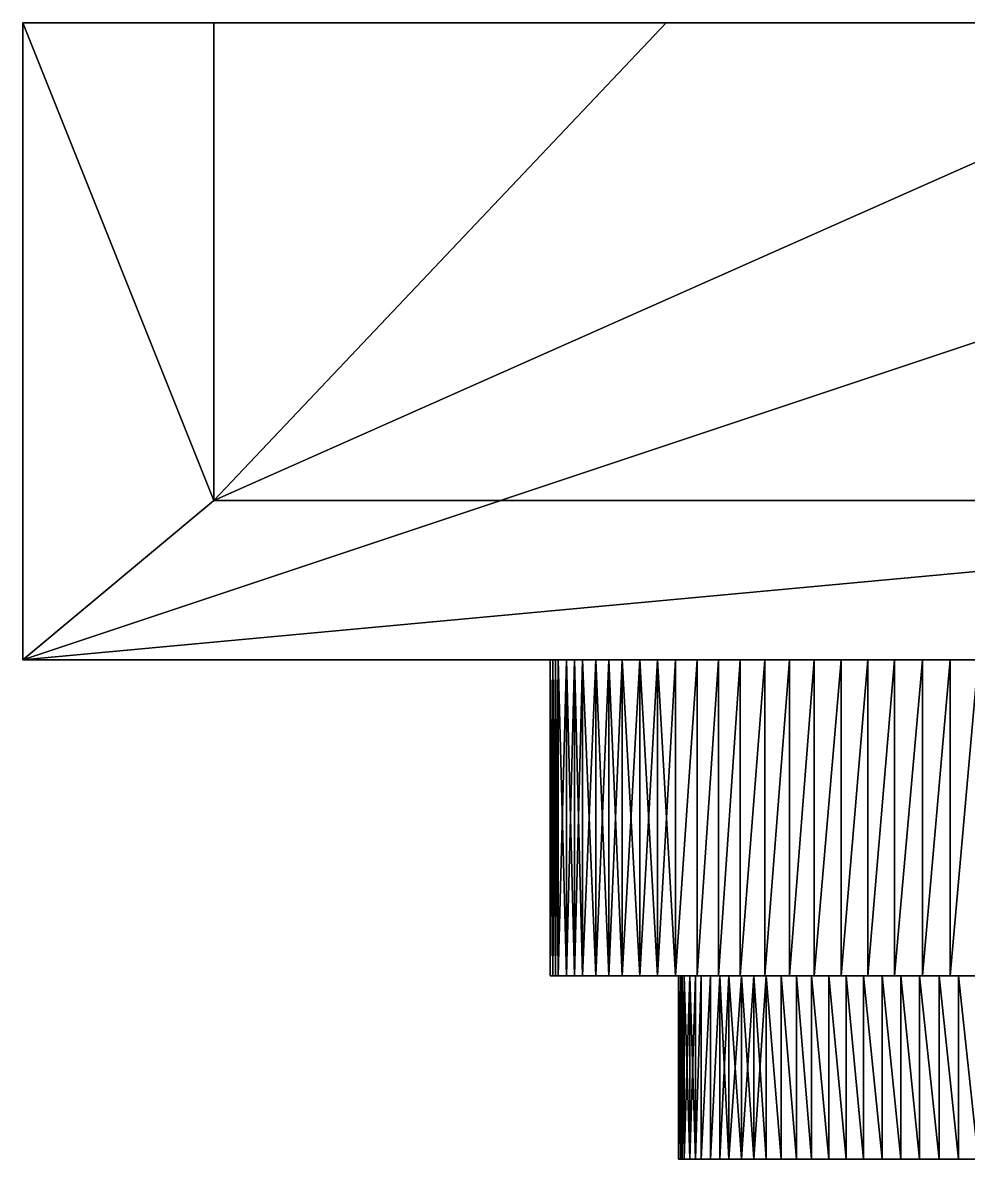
# Model space of a CAD drawing. Header units: metres. Extents: x -9.1 to -7.6, y 2.92 to 3.81.
# Drawn here: x -9.103 to -8.361, y 2.92 to 3.812 of the extents above; entities that cross this region are included whole.
import ezdxf

# ---------------------------------------------------------------- set-up
doc = ezdxf.new("R2010")
doc.units = ezdxf.units.M

msp = doc.modelspace()

# ---------------------------------------------------------------- linework, layer by layer
for points in [[(-9.103333, 3.812435, -0.024101), (-8.953334, 3.812435, -0.024101), (-8.953334, 3.437435, -0.024101)], [(-8.953334, 3.437435, -0.024101), (-9.103333, 3.312435, -0.024101), (-9.103333, 3.812435, -0.024101)], [(-9.103333, 3.312435, -1.224101), (-7.603333, 3.312435, -1.224101), (-7.603333, 3.812435, -1.224101)], [(-7.603333, 3.812435, -1.224101), (-9.103333, 3.812435, -1.224101), (-9.103333, 3.312435, -1.224101)], [(-9.103333, 3.312435, -0.024101), (-9.103333, 3.312435, -1.224101), (-9.103333, 3.812435, -1.224101)], [(-9.103333, 3.812435, -1.224101), (-9.103333, 3.812435, -0.024101), (-9.103333, 3.312435, -0.024101)], [(-8.59807, 3.812435, -1.074101), (-8.953334, 3.812435, -1.074101), (-9.103333, 3.812435, -1.224101)], [(-9.103333, 3.812435, -1.224101), (-7.603333, 3.812435, -1.224101), (-8.59807, 3.812435, -1.074101)], [(-8.953334, 3.812435, -0.543332), (-9.103333, 3.812435, -0.024101), (-9.103333, 3.812435, -1.224101)], [(-9.103333, 3.812435, -1.224101), (-8.953334, 3.812435, -1.074101), (-8.953334, 3.812435, -0.543332)], [(-8.953334, 3.812435, -0.024101), (-9.103333, 3.812435, -0.024101), (-8.953334, 3.812435, -0.543332)], [(-8.108597, 3.812435, -1.074101), (-7.753334, 3.437435, -1.074101), (-8.953334, 3.437435, -1.074101)], [(-8.953334, 3.437435, -1.074101), (-8.59807, 3.812435, -1.074101), (-8.108597, 3.812435, -1.074101)], [(-8.953334, 3.812435, -1.074101), (-8.59807, 3.812435, -1.074101), (-8.953334, 3.437435, -1.074101)], [(-8.953334, 3.812435, -0.543332), (-8.953334, 3.812435, -1.074101), (-8.953334, 3.437435, -1.074101)], [(-8.953334, 3.437435, -0.024101), (-8.953334, 3.812435, -0.024101), (-8.953334, 3.812435, -0.543332)], [(-8.953334, 3.812435, -0.543332), (-8.953334, 3.437435, -1.074101), (-8.953334, 3.437435, -0.024101)], [(-7.603333, 3.812435, -1.224101), (-8.108597, 3.812435, -1.074101), (-8.59807, 3.812435, -1.074101)], [(-7.753334, 3.437435, -0.024101), (-7.603333, 3.312435, -0.024101), (-9.103333, 3.312435, -0.024101)], [(-9.103333, 3.312435, -0.024101), (-8.953334, 3.437435, -0.024101), (-7.753334, 3.437435, -0.024101)], [(-7.753334, 3.437435, -0.024101), (-8.953334, 3.437435, -0.024101), (-8.953334, 3.437435, -1.074101)], [(-8.953334, 3.437435, -1.074101), (-7.753334, 3.437435, -1.074101), (-7.753334, 3.437435, -0.024101)], [(-7.603333, 3.312435, -1.224101), (-9.103333, 3.312435, -1.224101), (-8.481915, 3.312435, -0.784525)], [(-9.103333, 3.312435, -1.224101), (-8.540005, 3.312435, -0.753475), (-8.520641, 3.312435, -0.763825)], [(-9.103333, 3.312435, -1.224101), (-8.556977, 3.312435, -0.739546), (-8.540005, 3.312435, -0.753475)], [(-8.556977, 3.312435, -0.739546), (-9.103333, 3.312435, -1.224101), (-8.590921, 3.312435, -0.711689)], [(-9.103333, 3.312435, -1.224101), (-8.643057, 3.312435, -0.64141), (-8.632708, 3.312435, -0.660773)], [(-8.643057, 3.312435, -0.64141), (-9.103333, 3.312435, -1.224101), (-8.663757, 3.312435, -0.602683)], [(-8.670131, 3.312435, -0.581672), (-9.103333, 3.312435, -1.224101), (-8.682878, 3.312435, -0.539652)], [(-8.689333, 3.312435, -0.474101), (-9.103333, 3.312435, -1.224101), (-8.682878, 3.312435, -0.408551)], [(-9.103333, 3.312435, -1.224101), (-9.103333, 3.312435, -0.024101), (-8.663757, 3.312435, -0.34552)], [(-8.663757, 3.312435, -0.34552), (-8.682878, 3.312435, -0.408551), (-9.103333, 3.312435, -1.224101)], [(-8.653407, 3.312435, -0.326156), (-9.103333, 3.312435, -0.024101), (-8.632708, 3.312435, -0.28743)], [(-8.618778, 3.312435, -0.270457), (-9.103333, 3.312435, -0.024101), (-8.590921, 3.312435, -0.236513)], [(-9.103333, 3.312435, -0.024101), (-8.520641, 3.312435, -0.184377), (-8.540005, 3.312435, -0.194727)], [(-8.520641, 3.312435, -0.184377), (-9.103333, 3.312435, -0.024101), (-8.481915, 3.312435, -0.163678)], [(-8.481915, 3.312435, -0.163678), (-9.103333, 3.312435, -0.024101), (-8.418883, 3.312435, -0.144557)], [(-8.590921, 3.312435, -0.236513), (-9.103333, 3.312435, -0.024101), (-8.540005, 3.312435, -0.194727)], [(-8.590921, 3.312435, -0.711689), (-9.103333, 3.312435, -1.224101), (-8.632708, 3.312435, -0.660773)], [(-8.682878, 3.312435, -0.539652), (-9.103333, 3.312435, -1.224101), (-8.689333, 3.312435, -0.474101)], [(-9.103333, 3.312435, -0.024101), (-8.618778, 3.312435, -0.270457), (-8.632708, 3.312435, -0.28743)], [(-8.481915, 3.312435, -0.784525), (-9.103333, 3.312435, -1.224101), (-8.520641, 3.312435, -0.763825)], [(-9.103333, 3.312435, -0.024101), (-8.653407, 3.312435, -0.326156), (-8.663757, 3.312435, -0.34552)], [(-9.103333, 3.312435, -1.224101), (-8.670131, 3.312435, -0.581672), (-8.663757, 3.312435, -0.602683)], [(-9.103333, 3.312435, -0.024101), (-8.375183, 3.312435, -0.140253), (-8.397034, 3.312435, -0.142405)], [(-8.397034, 3.312435, -0.142405), (-8.418883, 3.312435, -0.144557), (-9.103333, 3.312435, -0.024101)], [(-9.103333, 3.312435, -0.024101), (-7.603333, 3.312435, -0.024101), (-8.353333, 3.312435, -0.138101)], [(-8.353333, 3.312435, -0.138101), (-8.375183, 3.312435, -0.140253), (-9.103333, 3.312435, -0.024101)], [(-8.682878, 3.312435, -0.408551), (-8.687181, 3.312435, -0.452251), (-8.689333, 3.312435, -0.474101)], [(-8.689333, 3.312435, -0.474101), (-8.685029, 3.312435, -0.517801), (-8.682878, 3.312435, -0.539652)], [(-8.689333, 3.312435, -0.474101), (-8.687181, 3.312435, -0.495951), (-8.685029, 3.312435, -0.517801)], [(-8.689333, 3.064435, -0.474101), (-8.687181, 3.064435, -0.495951), (-8.687181, 3.312435, -0.495951)], [(-8.687181, 3.312435, -0.495951), (-8.689333, 3.312435, -0.474101), (-8.689333, 3.064435, -0.474101)], [(-8.687181, 3.064435, -0.452251), (-8.689333, 3.064435, -0.474101), (-8.689333, 3.312435, -0.474101)], [(-8.689333, 3.312435, -0.474101), (-8.687181, 3.312435, -0.452251), (-8.687181, 3.064435, -0.452251)], [(-8.682878, 3.312435, -0.408551), (-8.685029, 3.312435, -0.430401), (-8.687181, 3.312435, -0.452251)], [(-8.687181, 3.064435, -0.495951), (-8.685029, 3.064435, -0.517801), (-8.685029, 3.312435, -0.517801)], [(-8.685029, 3.312435, -0.517801), (-8.687181, 3.312435, -0.495951), (-8.687181, 3.064435, -0.495951)], [(-8.685029, 3.064435, -0.430401), (-8.687181, 3.064435, -0.452251), (-8.687181, 3.312435, -0.452251)], [(-8.687181, 3.312435, -0.452251), (-8.685029, 3.312435, -0.430401), (-8.685029, 3.064435, -0.430401)], [(-8.682878, 3.064435, -0.408551), (-8.685029, 3.064435, -0.430401), (-8.685029, 3.312435, -0.430401)], [(-8.685029, 3.312435, -0.430401), (-8.682878, 3.312435, -0.408551), (-8.682878, 3.064435, -0.408551)], [(-8.685029, 3.064435, -0.517801), (-8.682878, 3.064435, -0.539652), (-8.682878, 3.312435, -0.539652)], [(-8.682878, 3.312435, -0.539652), (-8.685029, 3.312435, -0.517801), (-8.685029, 3.064435, -0.517801)], [(-8.682878, 3.312435, -0.539652), (-8.676504, 3.312435, -0.560662), (-8.670131, 3.312435, -0.581672)], [(-8.670131, 3.312435, -0.36653), (-8.676504, 3.312435, -0.38754), (-8.682878, 3.312435, -0.408551)], [(-8.682878, 3.312435, -0.408551), (-8.663757, 3.312435, -0.34552), (-8.670131, 3.312435, -0.36653)], [(-8.682878, 3.064435, -0.539652), (-8.676504, 3.064435, -0.560662), (-8.676504, 3.312435, -0.560662)], [(-8.676504, 3.312435, -0.560662), (-8.682878, 3.312435, -0.539652), (-8.682878, 3.064435, -0.539652)], [(-8.676504, 3.064435, -0.38754), (-8.682878, 3.064435, -0.408551), (-8.682878, 3.312435, -0.408551)], [(-8.682878, 3.312435, -0.408551), (-8.676504, 3.312435, -0.38754), (-8.676504, 3.064435, -0.38754)], [(-8.676504, 3.064435, -0.560662), (-8.670131, 3.064435, -0.581672), (-8.670131, 3.312435, -0.581672)], [(-8.670131, 3.312435, -0.581672), (-8.676504, 3.312435, -0.560662), (-8.676504, 3.064435, -0.560662)], [(-8.670131, 3.064435, -0.36653), (-8.676504, 3.064435, -0.38754), (-8.676504, 3.312435, -0.38754)], [(-8.676504, 3.312435, -0.38754), (-8.670131, 3.312435, -0.36653), (-8.670131, 3.064435, -0.36653)], [(-8.663757, 3.064435, -0.34552), (-8.670131, 3.064435, -0.36653), (-8.670131, 3.312435, -0.36653)], [(-8.670131, 3.312435, -0.36653), (-8.663757, 3.312435, -0.34552), (-8.663757, 3.064435, -0.34552)], [(-8.670131, 3.064435, -0.581672), (-8.663757, 3.064435, -0.602683), (-8.663757, 3.312435, -0.602683)], [(-8.663757, 3.312435, -0.602683), (-8.670131, 3.312435, -0.581672), (-8.670131, 3.064435, -0.581672)], [(-8.663757, 3.312435, -0.602683), (-8.653407, 3.312435, -0.622046), (-8.643057, 3.312435, -0.64141)], [(-8.663757, 3.064435, -0.602683), (-8.653407, 3.064435, -0.622046), (-8.653407, 3.312435, -0.622046)], [(-8.653407, 3.312435, -0.622046), (-8.663757, 3.312435, -0.602683), (-8.663757, 3.064435, -0.602683)], [(-8.653407, 3.064435, -0.326156), (-8.663757, 3.064435, -0.34552), (-8.663757, 3.312435, -0.34552)], [(-8.663757, 3.312435, -0.34552), (-8.653407, 3.312435, -0.326156), (-8.653407, 3.064435, -0.326156)], [(-8.632708, 3.312435, -0.28743), (-8.643057, 3.312435, -0.306793), (-8.653407, 3.312435, -0.326156)], [(-8.653407, 3.064435, -0.622046), (-8.643057, 3.064435, -0.64141), (-8.643057, 3.312435, -0.64141)], [(-8.643057, 3.312435, -0.64141), (-8.653407, 3.312435, -0.622046), (-8.653407, 3.064435, -0.622046)], [(-8.643057, 3.064435, -0.306793), (-8.653407, 3.064435, -0.326156), (-8.653407, 3.312435, -0.326156)], [(-8.653407, 3.312435, -0.326156), (-8.643057, 3.312435, -0.306793), (-8.643057, 3.064435, -0.306793)], [(-8.632707, 3.064435, -0.28743), (-8.643057, 3.064435, -0.306793), (-8.643057, 3.312435, -0.306793)], [(-8.643057, 3.312435, -0.306793), (-8.632708, 3.312435, -0.28743), (-8.632707, 3.064435, -0.28743)], [(-8.643057, 3.064435, -0.64141), (-8.632708, 3.064435, -0.660773), (-8.632708, 3.312435, -0.660773)], [(-8.632708, 3.312435, -0.660773), (-8.643057, 3.312435, -0.64141), (-8.643057, 3.064435, -0.64141)], [(-8.632708, 3.312435, -0.660773), (-8.60485, 3.312435, -0.694717), (-8.590921, 3.312435, -0.711689)], [(-8.632708, 3.312435, -0.660773), (-8.618778, 3.312435, -0.677745), (-8.60485, 3.312435, -0.694717)], [(-8.632708, 3.064435, -0.660773), (-8.618778, 3.064435, -0.677745), (-8.618778, 3.312435, -0.677745)], [(-8.618778, 3.312435, -0.677745), (-8.632708, 3.312435, -0.660773), (-8.632708, 3.064435, -0.660773)], [(-8.618778, 3.064435, -0.270457), (-8.632707, 3.064435, -0.28743), (-8.632708, 3.312435, -0.28743)], [(-8.632708, 3.312435, -0.28743), (-8.618778, 3.312435, -0.270457), (-8.618778, 3.064435, -0.270457)], [(-8.590921, 3.312435, -0.236513), (-8.60485, 3.312435, -0.253485), (-8.618778, 3.312435, -0.270457)], [(-8.618778, 3.064435, -0.677745), (-8.60485, 3.064435, -0.694717), (-8.60485, 3.312435, -0.694717)], [(-8.60485, 3.312435, -0.694717), (-8.618778, 3.312435, -0.677745), (-8.618778, 3.064435, -0.677745)], [(-8.60485, 3.064435, -0.253485), (-8.618778, 3.064435, -0.270457), (-8.618778, 3.312435, -0.270457)], [(-8.618778, 3.312435, -0.270457), (-8.60485, 3.312435, -0.253485), (-8.60485, 3.064435, -0.253485)], [(-8.590921, 3.064435, -0.236513), (-8.60485, 3.064435, -0.253485), (-8.60485, 3.312435, -0.253485)], [(-8.60485, 3.312435, -0.253485), (-8.590921, 3.312435, -0.236513), (-8.590921, 3.064435, -0.236513)], [(-8.60485, 3.064435, -0.694717), (-8.590921, 3.064435, -0.711689), (-8.590921, 3.312435, -0.711689)], [(-8.590921, 3.312435, -0.711689), (-8.60485, 3.312435, -0.694717), (-8.60485, 3.064435, -0.694717)], [(-8.590921, 3.312435, -0.711689), (-8.573949, 3.312435, -0.725618), (-8.556977, 3.312435, -0.739546)], [(-8.540005, 3.312435, -0.194727), (-8.573949, 3.312435, -0.222585), (-8.590921, 3.312435, -0.236513)], [(-8.590921, 3.064435, -0.711689), (-8.573949, 3.064435, -0.725618), (-8.573949, 3.312435, -0.725618)], [(-8.573949, 3.312435, -0.725618), (-8.590921, 3.312435, -0.711689), (-8.590921, 3.064435, -0.711689)], [(-8.573949, 3.312435, -0.222585), (-8.573949, 3.064435, -0.222585), (-8.590921, 3.064435, -0.236513)], [(-8.590921, 3.064435, -0.236513), (-8.590921, 3.312435, -0.236513), (-8.573949, 3.312435, -0.222585)], [(-8.540005, 3.312435, -0.194727), (-8.556977, 3.312435, -0.208656), (-8.573949, 3.312435, -0.222585)], [(-8.573949, 3.064435, -0.725618), (-8.556977, 3.064435, -0.739546), (-8.556977, 3.312435, -0.739546)], [(-8.556977, 3.312435, -0.739546), (-8.573949, 3.312435, -0.725618), (-8.573949, 3.064435, -0.725618)], [(-8.556977, 3.312435, -0.208656), (-8.556977, 3.064435, -0.208656), (-8.573949, 3.064435, -0.222585)], [(-8.573949, 3.064435, -0.222585), (-8.573949, 3.312435, -0.222585), (-8.556977, 3.312435, -0.208656)], [(-8.540005, 3.312435, -0.194727), (-8.540005, 3.064435, -0.194727), (-8.556977, 3.064435, -0.208656)], [(-8.556977, 3.064435, -0.208656), (-8.556977, 3.312435, -0.208656), (-8.540005, 3.312435, -0.194727)], [(-8.556977, 3.064435, -0.739546), (-8.540005, 3.064435, -0.753475), (-8.540005, 3.312435, -0.753475)], [(-8.540005, 3.312435, -0.753475), (-8.556977, 3.312435, -0.739546), (-8.556977, 3.064435, -0.739546)], [(-8.540005, 3.064435, -0.753475), (-8.520641, 3.064435, -0.763825), (-8.520641, 3.312435, -0.763825)], [(-8.520641, 3.312435, -0.763825), (-8.540005, 3.312435, -0.753475), (-8.540005, 3.064435, -0.753475)], [(-8.520641, 3.312435, -0.184377), (-8.520641, 3.064435, -0.184377), (-8.540005, 3.064435, -0.194727)], [(-8.540005, 3.064435, -0.194727), (-8.540005, 3.312435, -0.194727), (-8.520641, 3.312435, -0.184377)], [(-8.481915, 3.312435, -0.163678), (-8.501278, 3.312435, -0.174028), (-8.520641, 3.312435, -0.184377)], [(-8.520641, 3.312435, -0.763825), (-8.501278, 3.312435, -0.774175), (-8.481915, 3.312435, -0.784525)], [(-8.520641, 3.064435, -0.763825), (-8.501278, 3.064435, -0.774175), (-8.501278, 3.312435, -0.774175)], [(-8.501278, 3.312435, -0.774175), (-8.520641, 3.312435, -0.763825), (-8.520641, 3.064435, -0.763825)], [(-8.501278, 3.312435, -0.174028), (-8.501278, 3.064435, -0.174028), (-8.520641, 3.064435, -0.184377)], [(-8.520641, 3.064435, -0.184377), (-8.520641, 3.312435, -0.184377), (-8.501278, 3.312435, -0.174028)], [(-8.481915, 3.312435, -0.163678), (-8.481915, 3.064435, -0.163678), (-8.501278, 3.064435, -0.174028)], [(-8.501278, 3.064435, -0.174028), (-8.501278, 3.312435, -0.174028), (-8.481915, 3.312435, -0.163678)], [(-8.501278, 3.064435, -0.774175), (-8.481915, 3.064435, -0.784525), (-8.481915, 3.312435, -0.784525)], [(-8.481915, 3.312435, -0.784525), (-8.501278, 3.312435, -0.774175), (-8.501278, 3.064435, -0.774175)], [(-8.481915, 3.312435, -0.784525), (-8.418883, 3.312435, -0.803645), (-7.603333, 3.312435, -1.224101)], [(-8.418883, 3.312435, -0.144557), (-8.460904, 3.312435, -0.157304), (-8.481915, 3.312435, -0.163678)], [(-8.481915, 3.312435, -0.784525), (-8.460904, 3.312435, -0.790898), (-8.418883, 3.312435, -0.803645)], [(-8.481915, 3.064435, -0.784525), (-8.460904, 3.064435, -0.790898), (-8.460904, 3.312435, -0.790898)], [(-8.460904, 3.312435, -0.790898), (-8.481915, 3.312435, -0.784525), (-8.481915, 3.064435, -0.784525)], [(-8.460904, 3.312435, -0.157304), (-8.460904, 3.064435, -0.157304), (-8.481915, 3.064435, -0.163678)], [(-8.481915, 3.064435, -0.163678), (-8.481915, 3.312435, -0.163678), (-8.460904, 3.312435, -0.157304)], [(-8.418883, 3.312435, -0.144557), (-8.439894, 3.312435, -0.150931), (-8.460904, 3.312435, -0.157304)], [(-8.460904, 3.312435, -0.790898), (-8.439894, 3.312435, -0.797272), (-8.418883, 3.312435, -0.803645)], [(-8.460904, 3.064435, -0.790898), (-8.439894, 3.064435, -0.797272), (-8.439894, 3.312435, -0.797272)], [(-8.439894, 3.312435, -0.797272), (-8.460904, 3.312435, -0.790898), (-8.460904, 3.064435, -0.790898)], [(-8.439894, 3.312435, -0.150931), (-8.439894, 3.064435, -0.150931), (-8.460904, 3.064435, -0.157304)], [(-8.460904, 3.064435, -0.157304), (-8.460904, 3.312435, -0.157304), (-8.439894, 3.312435, -0.150931)], [(-8.418883, 3.312435, -0.144557), (-8.418883, 3.064435, -0.144557), (-8.439894, 3.064435, -0.150931)], [(-8.439894, 3.064435, -0.150931), (-8.439894, 3.312435, -0.150931), (-8.418883, 3.312435, -0.144557)], [(-8.439894, 3.064435, -0.797272), (-8.418883, 3.064435, -0.803645), (-8.418883, 3.312435, -0.803645)], [(-8.418883, 3.312435, -0.803645), (-8.439894, 3.312435, -0.797272), (-8.439894, 3.064435, -0.797272)], [(-8.418883, 3.312435, -0.803645), (-8.397034, 3.312435, -0.805797), (-8.375183, 3.312435, -0.807949)], [(-8.375183, 3.312435, -0.807949), (-7.603333, 3.312435, -1.224101), (-8.418883, 3.312435, -0.803645)], [(-8.418883, 3.064435, -0.803645), (-8.397034, 3.064435, -0.805797), (-8.397034, 3.312435, -0.805797)], [(-8.397034, 3.312435, -0.805797), (-8.418883, 3.312435, -0.803645), (-8.418883, 3.064435, -0.803645)], [(-8.397034, 3.312435, -0.142405), (-8.397034, 3.064435, -0.142405), (-8.418883, 3.064435, -0.144557)], [(-8.418883, 3.064435, -0.144557), (-8.418883, 3.312435, -0.144557), (-8.397034, 3.312435, -0.142405)], [(-8.397034, 3.064435, -0.805797), (-8.375183, 3.064435, -0.807949), (-8.375183, 3.312435, -0.807949)], [(-8.375183, 3.312435, -0.807949), (-8.397034, 3.312435, -0.805797), (-8.397034, 3.064435, -0.805797)], [(-8.375183, 3.312435, -0.140253), (-8.375183, 3.064435, -0.140253), (-8.397034, 3.064435, -0.142405)], [(-8.397034, 3.064435, -0.142405), (-8.397034, 3.312435, -0.142405), (-8.375183, 3.312435, -0.140253)], [(-7.603333, 3.312435, -1.224101), (-8.375183, 3.312435, -0.807949), (-8.353333, 3.312435, -0.810101)], [(-8.353333, 3.312435, -0.138101), (-8.353333, 3.064435, -0.138101), (-8.375183, 3.064435, -0.140253)], [(-8.375183, 3.064435, -0.140253), (-8.375183, 3.312435, -0.140253), (-8.353333, 3.312435, -0.138101)], [(-8.375183, 3.064435, -0.807949), (-8.353333, 3.064435, -0.810101), (-8.353333, 3.312435, -0.810101)], [(-8.353333, 3.312435, -0.810101), (-8.375183, 3.312435, -0.807949), (-8.375183, 3.064435, -0.807949)], [(-8.687181, 3.064435, -0.495951), (-8.689333, 3.064435, -0.474101), (-8.588533, 3.064435, -0.474101)], [(-8.588533, 3.064435, -0.474101), (-8.689333, 3.064435, -0.474101), (-8.687181, 3.064435, -0.452251)], [(-8.588533, 3.064435, -0.474101), (-8.587027, 3.064435, -0.489396), (-8.687181, 3.064435, -0.495951)], [(-8.685029, 3.064435, -0.517801), (-8.687181, 3.064435, -0.495951), (-8.587027, 3.064435, -0.489396)], [(-8.687181, 3.064435, -0.452251), (-8.587027, 3.064435, -0.458806), (-8.588533, 3.064435, -0.474101)], [(-8.687181, 3.064435, -0.452251), (-8.685029, 3.064435, -0.430401), (-8.585521, 3.064435, -0.443511)], [(-8.585521, 3.064435, -0.443511), (-8.587027, 3.064435, -0.458806), (-8.687181, 3.064435, -0.452251)], [(-8.584014, 3.064435, -0.519987), (-8.682878, 3.064435, -0.539652), (-8.685029, 3.064435, -0.517801)], [(-8.685029, 3.064435, -0.517801), (-8.585521, 3.064435, -0.504691), (-8.584014, 3.064435, -0.519987)], [(-8.587027, 3.064435, -0.489396), (-8.585521, 3.064435, -0.504691), (-8.685029, 3.064435, -0.517801)], [(-8.685029, 3.064435, -0.430401), (-8.682878, 3.064435, -0.408551), (-8.584014, 3.064435, -0.428216)], [(-8.584014, 3.064435, -0.428216), (-8.585521, 3.064435, -0.443511), (-8.685029, 3.064435, -0.430401)], [(-8.676504, 3.064435, -0.560662), (-8.682878, 3.064435, -0.539652), (-8.584014, 3.064435, -0.519987)], [(-8.584014, 3.064435, -0.428216), (-8.682878, 3.064435, -0.408551), (-8.676504, 3.064435, -0.38754)], [(-8.584014, 3.064435, -0.519987), (-8.579553, 3.064435, -0.534694), (-8.676504, 3.064435, -0.560662)], [(-8.575091, 3.064435, -0.549401), (-8.670131, 3.064435, -0.581672), (-8.676504, 3.064435, -0.560662)], [(-8.676504, 3.064435, -0.560662), (-8.579553, 3.064435, -0.534694), (-8.575091, 3.064435, -0.549401)], [(-8.676504, 3.064435, -0.38754), (-8.579553, 3.064435, -0.413509), (-8.584014, 3.064435, -0.428216)], [(-8.676504, 3.064435, -0.38754), (-8.670131, 3.064435, -0.36653), (-8.575091, 3.064435, -0.398801)], [(-8.575091, 3.064435, -0.398801), (-8.579553, 3.064435, -0.413509), (-8.676504, 3.064435, -0.38754)], [(-8.57063, 3.064435, -0.564108), (-8.663757, 3.064435, -0.602683), (-8.670131, 3.064435, -0.581672)], [(-8.670131, 3.064435, -0.581672), (-8.575091, 3.064435, -0.549401), (-8.57063, 3.064435, -0.564108)], [(-8.670131, 3.064435, -0.36653), (-8.663757, 3.064435, -0.34552), (-8.57063, 3.064435, -0.384094)], [(-8.57063, 3.064435, -0.384094), (-8.575091, 3.064435, -0.398801), (-8.670131, 3.064435, -0.36653)], [(-8.653407, 3.064435, -0.622046), (-8.663757, 3.064435, -0.602683), (-8.57063, 3.064435, -0.564108)], [(-8.57063, 3.064435, -0.384094), (-8.663757, 3.064435, -0.34552), (-8.653407, 3.064435, -0.326156)], [(-8.57063, 3.064435, -0.564108), (-8.563385, 3.064435, -0.577663), (-8.653407, 3.064435, -0.622046)], [(-8.55614, 3.064435, -0.591217), (-8.643057, 3.064435, -0.64141), (-8.653407, 3.064435, -0.622046)], [(-8.653407, 3.064435, -0.622046), (-8.563385, 3.064435, -0.577663), (-8.55614, 3.064435, -0.591217)], [(-8.653407, 3.064435, -0.326156), (-8.563385, 3.064435, -0.37054), (-8.57063, 3.064435, -0.384094)], [(-8.563385, 3.064435, -0.37054), (-8.653407, 3.064435, -0.326156), (-8.643057, 3.064435, -0.306793)], [(-8.548895, 3.064435, -0.604771), (-8.632708, 3.064435, -0.660773), (-8.643057, 3.064435, -0.64141)], [(-8.643057, 3.064435, -0.64141), (-8.55614, 3.064435, -0.591217), (-8.548895, 3.064435, -0.604771)], [(-8.643057, 3.064435, -0.306793), (-8.632707, 3.064435, -0.28743), (-8.548895, 3.064435, -0.343431)], [(-8.548895, 3.064435, -0.343431), (-8.55614, 3.064435, -0.356985), (-8.643057, 3.064435, -0.306793)], [(-8.643057, 3.064435, -0.306793), (-8.55614, 3.064435, -0.356985), (-8.563385, 3.064435, -0.37054)], [(-8.618778, 3.064435, -0.677745), (-8.632708, 3.064435, -0.660773), (-8.548895, 3.064435, -0.604771)], [(-8.548895, 3.064435, -0.343431), (-8.632707, 3.064435, -0.28743), (-8.618778, 3.064435, -0.270457)], [(-8.548895, 3.064435, -0.604771), (-8.539145, 3.064435, -0.616652), (-8.618778, 3.064435, -0.677745)], [(-8.529395, 3.064435, -0.628532), (-8.60485, 3.064435, -0.694717), (-8.618778, 3.064435, -0.677745)], [(-8.618778, 3.064435, -0.677745), (-8.539145, 3.064435, -0.616652), (-8.529395, 3.064435, -0.628532)], [(-8.618778, 3.064435, -0.270457), (-8.539145, 3.064435, -0.331551), (-8.548895, 3.064435, -0.343431)], [(-8.618778, 3.064435, -0.270457), (-8.60485, 3.064435, -0.253485), (-8.529395, 3.064435, -0.31967)], [(-8.529395, 3.064435, -0.31967), (-8.539145, 3.064435, -0.331551), (-8.618778, 3.064435, -0.270457)], [(-8.519645, 3.064435, -0.640413), (-8.590921, 3.064435, -0.711689), (-8.60485, 3.064435, -0.694717)], [(-8.60485, 3.064435, -0.694717), (-8.529395, 3.064435, -0.628532), (-8.519645, 3.064435, -0.640413)], [(-8.60485, 3.064435, -0.253485), (-8.590921, 3.064435, -0.236513), (-8.519645, 3.064435, -0.30779)], [(-8.519645, 3.064435, -0.30779), (-8.529395, 3.064435, -0.31967), (-8.60485, 3.064435, -0.253485)], [(-8.573949, 3.064435, -0.725618), (-8.590921, 3.064435, -0.711689), (-8.519645, 3.064435, -0.640413)], [(-8.519645, 3.064435, -0.30779), (-8.590921, 3.064435, -0.236513), (-8.573949, 3.064435, -0.222585)], [(-8.587027, 3.064435, -0.489396), (-8.588533, 3.064435, -0.474101), (-8.588533, 2.920435, -0.474101)], [(-8.588533, 2.920435, -0.474101), (-8.587027, 2.920435, -0.489396), (-8.587027, 3.064435, -0.489396)], [(-8.588533, 3.064435, -0.474101), (-8.587027, 3.064435, -0.458806), (-8.587027, 2.920435, -0.458806)], [(-8.587027, 2.920435, -0.458806), (-8.588533, 2.920435, -0.474101), (-8.588533, 3.064435, -0.474101)], [(-8.585521, 3.064435, -0.504691), (-8.587027, 3.064435, -0.489396), (-8.587027, 2.920435, -0.489396)], [(-8.587027, 2.920435, -0.489396), (-8.585521, 2.920435, -0.504691), (-8.585521, 3.064435, -0.504691)], [(-8.587027, 3.064435, -0.458806), (-8.585521, 3.064435, -0.443511), (-8.585521, 2.920435, -0.443511)], [(-8.585521, 2.920435, -0.443511), (-8.587027, 2.920435, -0.458806), (-8.587027, 3.064435, -0.458806)], [(-8.584014, 3.064435, -0.519987), (-8.585521, 3.064435, -0.504691), (-8.585521, 2.920435, -0.504691)], [(-8.585521, 2.920435, -0.504691), (-8.584014, 2.920435, -0.519987), (-8.584014, 3.064435, -0.519987)], [(-8.585521, 3.064435, -0.443511), (-8.584014, 3.064435, -0.428216), (-8.584014, 2.920435, -0.428216)], [(-8.584014, 2.920435, -0.428216), (-8.585521, 2.920435, -0.443511), (-8.585521, 3.064435, -0.443511)], [(-8.579553, 3.064435, -0.534694), (-8.584014, 3.064435, -0.519987), (-8.584014, 2.920435, -0.519987)], [(-8.584014, 2.920435, -0.519987), (-8.579553, 2.920435, -0.534694), (-8.579553, 3.064435, -0.534694)], [(-8.584014, 3.064435, -0.428216), (-8.579553, 3.064435, -0.413509), (-8.579553, 2.920435, -0.413509)], [(-8.579553, 2.920435, -0.413509), (-8.584014, 2.920435, -0.428216), (-8.584014, 3.064435, -0.428216)], [(-8.575091, 3.064435, -0.549401), (-8.579553, 3.064435, -0.534694), (-8.579553, 2.920435, -0.534694)], [(-8.579553, 2.920435, -0.534694), (-8.575091, 2.920435, -0.549401), (-8.575091, 3.064435, -0.549401)], [(-8.579553, 3.064435, -0.413509), (-8.575091, 3.064435, -0.398801), (-8.575091, 2.920435, -0.398801)], [(-8.575091, 2.920435, -0.398801), (-8.579553, 2.920435, -0.413509), (-8.579553, 3.064435, -0.413509)], [(-8.57063, 3.064435, -0.564108), (-8.575091, 3.064435, -0.549401), (-8.575091, 2.920435, -0.549401)], [(-8.575091, 2.920435, -0.549401), (-8.57063, 2.920435, -0.564108), (-8.57063, 3.064435, -0.564108)], [(-8.575091, 2.920435, -0.398801), (-8.575091, 3.064435, -0.398801), (-8.57063, 3.064435, -0.384094)], [(-8.57063, 3.064435, -0.384094), (-8.57063, 2.920435, -0.384094), (-8.575091, 2.920435, -0.398801)], [(-8.519645, 3.064435, -0.640413), (-8.507765, 3.064435, -0.650163), (-8.573949, 3.064435, -0.725618)], [(-8.556977, 3.064435, -0.739546), (-8.573949, 3.064435, -0.725618), (-8.507765, 3.064435, -0.650163)], [(-8.573949, 3.064435, -0.222585), (-8.507764, 3.064435, -0.29804), (-8.519645, 3.064435, -0.30779)], [(-8.507764, 3.064435, -0.29804), (-8.573949, 3.064435, -0.222585), (-8.556977, 3.064435, -0.208656)], [(-8.563385, 3.064435, -0.577663), (-8.57063, 3.064435, -0.564108), (-8.57063, 2.920435, -0.564108)], [(-8.57063, 2.920435, -0.564108), (-8.563385, 2.920435, -0.577663), (-8.563385, 3.064435, -0.577663)], [(-8.57063, 2.920435, -0.384094), (-8.57063, 3.064435, -0.384094), (-8.563385, 3.064435, -0.37054)], [(-8.563385, 3.064435, -0.37054), (-8.563385, 2.920435, -0.37054), (-8.57063, 2.920435, -0.384094)], [(-8.55614, 3.064435, -0.591217), (-8.563385, 3.064435, -0.577663), (-8.563385, 2.920435, -0.577663)], [(-8.563385, 2.920435, -0.577663), (-8.55614, 2.920435, -0.591217), (-8.55614, 3.064435, -0.591217)], [(-8.563385, 2.920435, -0.37054), (-8.563385, 3.064435, -0.37054), (-8.55614, 3.064435, -0.356985)], [(-8.55614, 3.064435, -0.356985), (-8.55614, 2.920435, -0.356985), (-8.563385, 2.920435, -0.37054)], [(-8.484003, 3.064435, -0.669663), (-8.540005, 3.064435, -0.753475), (-8.556977, 3.064435, -0.739546)], [(-8.556977, 3.064435, -0.739546), (-8.495884, 3.064435, -0.659913), (-8.484003, 3.064435, -0.669663)], [(-8.507765, 3.064435, -0.650163), (-8.495884, 3.064435, -0.659913), (-8.556977, 3.064435, -0.739546)], [(-8.556977, 3.064435, -0.208656), (-8.540005, 3.064435, -0.194727), (-8.484003, 3.064435, -0.27854)], [(-8.484003, 3.064435, -0.27854), (-8.495884, 3.064435, -0.28829), (-8.556977, 3.064435, -0.208656)], [(-8.556977, 3.064435, -0.208656), (-8.495884, 3.064435, -0.28829), (-8.507764, 3.064435, -0.29804)], [(-8.548895, 3.064435, -0.604771), (-8.55614, 3.064435, -0.591217), (-8.55614, 2.920435, -0.591217)], [(-8.55614, 2.920435, -0.591217), (-8.548895, 2.920435, -0.604771), (-8.548895, 3.064435, -0.604771)], [(-8.55614, 3.064435, -0.356985), (-8.548895, 3.064435, -0.343431), (-8.548895, 2.920435, -0.343431)], [(-8.548895, 2.920435, -0.343431), (-8.55614, 2.920435, -0.356985), (-8.55614, 3.064435, -0.356985)], [(-8.539145, 3.064435, -0.616652), (-8.548895, 3.064435, -0.604771), (-8.548895, 2.920435, -0.604771)], [(-8.548895, 2.920435, -0.604771), (-8.539145, 2.920435, -0.616652), (-8.539145, 3.064435, -0.616652)], [(-8.548895, 3.064435, -0.343431), (-8.539145, 3.064435, -0.331551), (-8.539145, 2.920435, -0.331551)], [(-8.539145, 2.920435, -0.331551), (-8.548895, 2.920435, -0.343431), (-8.548895, 3.064435, -0.343431)], [(-8.520641, 3.064435, -0.763825), (-8.540005, 3.064435, -0.753475), (-8.484003, 3.064435, -0.669663)], [(-8.484003, 3.064435, -0.27854), (-8.540005, 3.064435, -0.194727), (-8.520641, 3.064435, -0.184377)], [(-8.529395, 3.064435, -0.628532), (-8.539145, 3.064435, -0.616652), (-8.539145, 2.920435, -0.616652)], [(-8.539145, 2.920435, -0.616652), (-8.529395, 2.920435, -0.628532), (-8.529395, 3.064435, -0.628532)], [(-8.539145, 3.064435, -0.331551), (-8.529395, 3.064435, -0.31967), (-8.529395, 2.920435, -0.31967)], [(-8.529395, 2.920435, -0.31967), (-8.539145, 2.920435, -0.331551), (-8.539145, 3.064435, -0.331551)], [(-8.519645, 3.064435, -0.640413), (-8.529395, 3.064435, -0.628532), (-8.529395, 2.920435, -0.628532)], [(-8.529395, 2.920435, -0.628532), (-8.519645, 2.920435, -0.640413), (-8.519645, 3.064435, -0.640413)], [(-8.529395, 3.064435, -0.31967), (-8.519645, 3.064435, -0.30779), (-8.519645, 2.920435, -0.30779)], [(-8.519645, 2.920435, -0.30779), (-8.529395, 2.920435, -0.31967), (-8.529395, 3.064435, -0.31967)], [(-8.484003, 3.064435, -0.669663), (-8.470449, 3.064435, -0.676908), (-8.520641, 3.064435, -0.763825)], [(-8.501278, 3.064435, -0.774175), (-8.520641, 3.064435, -0.763825), (-8.470449, 3.064435, -0.676908)], [(-8.520641, 3.064435, -0.184377), (-8.470449, 3.064435, -0.271295), (-8.484003, 3.064435, -0.27854)], [(-8.470449, 3.064435, -0.271295), (-8.520641, 3.064435, -0.184377), (-8.501278, 3.064435, -0.174028)], [(-8.507765, 2.920435, -0.650163), (-8.507765, 3.064435, -0.650163), (-8.519645, 3.064435, -0.640413)], [(-8.519645, 3.064435, -0.640413), (-8.519645, 2.920435, -0.640413), (-8.507765, 2.920435, -0.650163)], [(-8.519645, 3.064435, -0.30779), (-8.507764, 3.064435, -0.29804), (-8.507764, 2.920435, -0.29804)], [(-8.507764, 2.920435, -0.29804), (-8.519645, 2.920435, -0.30779), (-8.519645, 3.064435, -0.30779)], [(-8.495884, 2.920435, -0.659913), (-8.495884, 3.064435, -0.659913), (-8.507765, 3.064435, -0.650163)], [(-8.507765, 3.064435, -0.650163), (-8.507765, 2.920435, -0.650163), (-8.495884, 2.920435, -0.659913)], [(-8.507764, 3.064435, -0.29804), (-8.495884, 3.064435, -0.28829), (-8.495884, 2.920435, -0.28829)], [(-8.495884, 2.920435, -0.28829), (-8.507764, 2.920435, -0.29804), (-8.507764, 3.064435, -0.29804)], [(-8.44334, 3.064435, -0.691398), (-8.481915, 3.064435, -0.784525), (-8.501278, 3.064435, -0.774175)], [(-8.501278, 3.064435, -0.774175), (-8.456895, 3.064435, -0.684153), (-8.44334, 3.064435, -0.691398)], [(-8.470449, 3.064435, -0.676908), (-8.456895, 3.064435, -0.684153), (-8.501278, 3.064435, -0.774175)], [(-8.501278, 3.064435, -0.174028), (-8.481915, 3.064435, -0.163678), (-8.44334, 3.064435, -0.256805)], [(-8.44334, 3.064435, -0.256805), (-8.456895, 3.064435, -0.26405), (-8.501278, 3.064435, -0.174028)], [(-8.501278, 3.064435, -0.174028), (-8.456895, 3.064435, -0.26405), (-8.470449, 3.064435, -0.271295)], [(-8.484003, 2.920435, -0.669663), (-8.484003, 3.064435, -0.669663), (-8.495884, 3.064435, -0.659913)], [(-8.495884, 3.064435, -0.659913), (-8.495884, 2.920435, -0.659913), (-8.484003, 2.920435, -0.669663)], [(-8.495884, 3.064435, -0.28829), (-8.484003, 3.064435, -0.27854), (-8.484003, 2.920435, -0.27854)], [(-8.484003, 2.920435, -0.27854), (-8.495884, 2.920435, -0.28829), (-8.495884, 3.064435, -0.28829)], [(-8.470449, 2.920435, -0.676908), (-8.470449, 3.064435, -0.676908), (-8.484003, 3.064435, -0.669663)], [(-8.484003, 3.064435, -0.669663), (-8.484003, 2.920435, -0.669663), (-8.470449, 2.920435, -0.676908)], [(-8.484003, 3.064435, -0.27854), (-8.470449, 3.064435, -0.271295), (-8.470449, 2.920435, -0.271295)], [(-8.470449, 2.920435, -0.271295), (-8.484003, 2.920435, -0.27854), (-8.484003, 3.064435, -0.27854)], [(-8.460904, 3.064435, -0.790898), (-8.481915, 3.064435, -0.784525), (-8.44334, 3.064435, -0.691398)], [(-8.44334, 3.064435, -0.256805), (-8.481915, 3.064435, -0.163678), (-8.460904, 3.064435, -0.157304)], [(-8.456895, 2.920435, -0.684153), (-8.456895, 3.064435, -0.684153), (-8.470449, 3.064435, -0.676908)], [(-8.470449, 3.064435, -0.676908), (-8.470449, 2.920435, -0.676908), (-8.456895, 2.920435, -0.684153)], [(-8.470449, 3.064435, -0.271295), (-8.456895, 3.064435, -0.26405), (-8.456895, 2.920435, -0.26405)], [(-8.456895, 2.920435, -0.26405), (-8.470449, 2.920435, -0.271295), (-8.470449, 3.064435, -0.271295)], [(-8.44334, 3.064435, -0.691398), (-8.428633, 3.064435, -0.695859), (-8.460904, 3.064435, -0.790898)], [(-8.439894, 3.064435, -0.797272), (-8.460904, 3.064435, -0.790898), (-8.428633, 3.064435, -0.695859)], [(-8.460904, 3.064435, -0.157304), (-8.428633, 3.064435, -0.252343), (-8.44334, 3.064435, -0.256805)], [(-8.428633, 3.064435, -0.252343), (-8.460904, 3.064435, -0.157304), (-8.439894, 3.064435, -0.150931)], [(-8.44334, 2.920435, -0.691398), (-8.44334, 3.064435, -0.691398), (-8.456895, 3.064435, -0.684153)], [(-8.456895, 3.064435, -0.684153), (-8.456895, 2.920435, -0.684153), (-8.44334, 2.920435, -0.691398)], [(-8.456895, 3.064435, -0.26405), (-8.44334, 3.064435, -0.256805), (-8.44334, 2.920435, -0.256805)], [(-8.44334, 2.920435, -0.256805), (-8.456895, 2.920435, -0.26405), (-8.456895, 3.064435, -0.26405)], [(-8.428633, 2.920435, -0.695859), (-8.428633, 3.064435, -0.695859), (-8.44334, 3.064435, -0.691398)], [(-8.44334, 3.064435, -0.691398), (-8.44334, 2.920435, -0.691398), (-8.428633, 2.920435, -0.695859)], [(-8.44334, 3.064435, -0.256805), (-8.428633, 3.064435, -0.252343), (-8.428633, 2.920435, -0.252343)], [(-8.428633, 2.920435, -0.252343), (-8.44334, 2.920435, -0.256805), (-8.44334, 3.064435, -0.256805)], [(-8.399219, 3.064435, -0.704782), (-8.418883, 3.064435, -0.803645), (-8.439894, 3.064435, -0.797272)], [(-8.439894, 3.064435, -0.797272), (-8.413926, 3.064435, -0.700321), (-8.399219, 3.064435, -0.704782)], [(-8.428633, 3.064435, -0.695859), (-8.413926, 3.064435, -0.700321), (-8.439894, 3.064435, -0.797272)], [(-8.439894, 3.064435, -0.150931), (-8.418883, 3.064435, -0.144557), (-8.399219, 3.064435, -0.243421)], [(-8.399219, 3.064435, -0.243421), (-8.413926, 3.064435, -0.247882), (-8.439894, 3.064435, -0.150931)], [(-8.439894, 3.064435, -0.150931), (-8.413926, 3.064435, -0.247882), (-8.428633, 3.064435, -0.252343)], [(-8.413926, 2.920435, -0.700321), (-8.413926, 3.064435, -0.700321), (-8.428633, 3.064435, -0.695859)], [(-8.428633, 3.064435, -0.695859), (-8.428633, 2.920435, -0.695859), (-8.413926, 2.920435, -0.700321)], [(-8.428633, 3.064435, -0.252343), (-8.413926, 3.064435, -0.247882), (-8.413926, 2.920435, -0.247882)], [(-8.413926, 2.920435, -0.247882), (-8.428633, 2.920435, -0.252343), (-8.428633, 3.064435, -0.252343)], [(-8.397034, 3.064435, -0.805797), (-8.418883, 3.064435, -0.803645), (-8.399219, 3.064435, -0.704782)], [(-8.399219, 3.064435, -0.243421), (-8.418883, 3.064435, -0.144557), (-8.397034, 3.064435, -0.142405)], [(-8.399219, 2.920435, -0.704782), (-8.399219, 3.064435, -0.704782), (-8.413926, 3.064435, -0.700321)], [(-8.413926, 3.064435, -0.700321), (-8.413926, 2.920435, -0.700321), (-8.399219, 2.920435, -0.704782)], [(-8.413926, 3.064435, -0.247882), (-8.399219, 3.064435, -0.243421), (-8.399219, 2.920435, -0.243421)], [(-8.399219, 2.920435, -0.243421), (-8.413926, 2.920435, -0.247882), (-8.413926, 3.064435, -0.247882)], [(-8.383924, 2.920435, -0.706288), (-8.383924, 3.064435, -0.706288), (-8.399219, 3.064435, -0.704782)], [(-8.399219, 3.064435, -0.704782), (-8.399219, 2.920435, -0.704782), (-8.383924, 2.920435, -0.706288)], [(-8.399219, 3.064435, -0.704782), (-8.383924, 3.064435, -0.706288), (-8.397034, 3.064435, -0.805797)], [(-8.399219, 3.064435, -0.243421), (-8.383924, 3.064435, -0.241914), (-8.383924, 2.920435, -0.241914)], [(-8.383924, 2.920435, -0.241914), (-8.399219, 2.920435, -0.243421), (-8.399219, 3.064435, -0.243421)], [(-8.397034, 3.064435, -0.142405), (-8.383924, 3.064435, -0.241914), (-8.399219, 3.064435, -0.243421)], [(-8.368629, 3.064435, -0.707795), (-8.375183, 3.064435, -0.807949), (-8.397034, 3.064435, -0.805797)], [(-8.397034, 3.064435, -0.805797), (-8.383924, 3.064435, -0.706288), (-8.368629, 3.064435, -0.707795)], [(-8.383924, 3.064435, -0.241914), (-8.397034, 3.064435, -0.142405), (-8.375183, 3.064435, -0.140253)], [(-8.368629, 2.920435, -0.707795), (-8.368629, 3.064435, -0.707795), (-8.383924, 3.064435, -0.706288)], [(-8.383924, 3.064435, -0.706288), (-8.383924, 2.920435, -0.706288), (-8.368629, 2.920435, -0.707795)], [(-8.383924, 3.064435, -0.241914), (-8.368629, 3.064435, -0.240408), (-8.368629, 2.920435, -0.240408)], [(-8.368629, 2.920435, -0.240408), (-8.383924, 2.920435, -0.241914), (-8.383924, 3.064435, -0.241914)], [(-8.375183, 3.064435, -0.140253), (-8.368629, 3.064435, -0.240408), (-8.383924, 3.064435, -0.241914)], [(-8.353333, 3.064435, -0.709301), (-8.353333, 3.064435, -0.810101), (-8.375183, 3.064435, -0.807949)], [(-8.375183, 3.064435, -0.807949), (-8.368629, 3.064435, -0.707795), (-8.353333, 3.064435, -0.709301)], [(-8.375183, 3.064435, -0.140253), (-8.353333, 3.064435, -0.138101), (-8.353333, 3.064435, -0.238901)], [(-8.353333, 3.064435, -0.238901), (-8.368629, 3.064435, -0.240408), (-8.375183, 3.064435, -0.140253)], [(-8.353333, 2.920435, -0.709301), (-8.353333, 3.064435, -0.709301), (-8.368629, 3.064435, -0.707795)], [(-8.368629, 3.064435, -0.707795), (-8.368629, 2.920435, -0.707795), (-8.353333, 2.920435, -0.709301)], [(-8.368629, 3.064435, -0.240408), (-8.353333, 3.064435, -0.238901), (-8.353333, 2.920435, -0.238901)], [(-8.353333, 2.920435, -0.238901), (-8.368629, 2.920435, -0.240408), (-8.368629, 3.064435, -0.240408)], [(-8.587027, 2.920435, -0.489396), (-8.588533, 2.920435, -0.474101), (-8.587027, 2.920435, -0.458806)], [(-8.585521, 2.920435, -0.504691), (-8.587027, 2.920435, -0.458806), (-8.585521, 2.920435, -0.443511)], [(-8.585521, 2.920435, -0.504691), (-8.587027, 2.920435, -0.489396), (-8.587027, 2.920435, -0.458806)], [(-8.584014, 2.920435, -0.519987), (-8.585521, 2.920435, -0.443511), (-8.584014, 2.920435, -0.428216)], [(-8.584014, 2.920435, -0.519987), (-8.585521, 2.920435, -0.504691), (-8.585521, 2.920435, -0.443511)], [(-8.579553, 2.920435, -0.534694), (-8.584014, 2.920435, -0.428216), (-8.579553, 2.920435, -0.413509)], [(-8.579553, 2.920435, -0.534694), (-8.584014, 2.920435, -0.519987), (-8.584014, 2.920435, -0.428216)], [(-8.575091, 2.920435, -0.549401), (-8.579553, 2.920435, -0.413509), (-8.575091, 2.920435, -0.398801)], [(-8.575091, 2.920435, -0.549401), (-8.579553, 2.920435, -0.534694), (-8.579553, 2.920435, -0.413509)], [(-8.57063, 2.920435, -0.564108), (-8.575091, 2.920435, -0.398801), (-8.57063, 2.920435, -0.384094)], [(-8.57063, 2.920435, -0.564108), (-8.575091, 2.920435, -0.549401), (-8.575091, 2.920435, -0.398801)], [(-8.563385, 2.920435, -0.577663), (-8.57063, 2.920435, -0.384094), (-8.563385, 2.920435, -0.37054)], [(-8.563385, 2.920435, -0.577663), (-8.57063, 2.920435, -0.564108), (-8.57063, 2.920435, -0.384094)], [(-8.55614, 2.920435, -0.591217), (-8.563385, 2.920435, -0.37054), (-8.55614, 2.920435, -0.356985)], [(-8.55614, 2.920435, -0.591217), (-8.563385, 2.920435, -0.577663), (-8.563385, 2.920435, -0.37054)], [(-8.548895, 2.920435, -0.604771), (-8.55614, 2.920435, -0.356985), (-8.548895, 2.920435, -0.343431)], [(-8.548895, 2.920435, -0.604771), (-8.55614, 2.920435, -0.591217), (-8.55614, 2.920435, -0.356985)], [(-8.539145, 2.920435, -0.616652), (-8.548895, 2.920435, -0.343431), (-8.539145, 2.920435, -0.331551)], [(-8.539145, 2.920435, -0.616652), (-8.548895, 2.920435, -0.604771), (-8.548895, 2.920435, -0.343431)], [(-8.529395, 2.920435, -0.628532), (-8.539145, 2.920435, -0.331551), (-8.529395, 2.920435, -0.31967)], [(-8.529395, 2.920435, -0.628532), (-8.539145, 2.920435, -0.616652), (-8.539145, 2.920435, -0.331551)], [(-8.519645, 2.920435, -0.640413), (-8.529395, 2.920435, -0.31967), (-8.519645, 2.920435, -0.30779)], [(-8.519645, 2.920435, -0.640413), (-8.529395, 2.920435, -0.628532), (-8.529395, 2.920435, -0.31967)], [(-8.507765, 2.920435, -0.650163), (-8.519645, 2.920435, -0.30779), (-8.507764, 2.920435, -0.29804)], [(-8.507765, 2.920435, -0.650163), (-8.519645, 2.920435, -0.640413), (-8.519645, 2.920435, -0.30779)], [(-8.495884, 2.920435, -0.659913), (-8.507765, 2.920435, -0.650163), (-8.507764, 2.920435, -0.29804)], [(-8.495884, 2.920435, -0.659913), (-8.507764, 2.920435, -0.29804), (-8.495884, 2.920435, -0.28829)], [(-8.484003, 2.920435, -0.669663), (-8.495884, 2.920435, -0.28829), (-8.484003, 2.920435, -0.27854)], [(-8.484003, 2.920435, -0.669663), (-8.495884, 2.920435, -0.659913), (-8.495884, 2.920435, -0.28829)], [(-8.470449, 2.920435, -0.676908), (-8.484003, 2.920435, -0.27854), (-8.470449, 2.920435, -0.271295)], [(-8.470449, 2.920435, -0.676908), (-8.484003, 2.920435, -0.669663), (-8.484003, 2.920435, -0.27854)], [(-8.456895, 2.920435, -0.684153), (-8.470449, 2.920435, -0.271295), (-8.456895, 2.920435, -0.26405)], [(-8.456895, 2.920435, -0.684153), (-8.470449, 2.920435, -0.676908), (-8.470449, 2.920435, -0.271295)], [(-8.44334, 2.920435, -0.691398), (-8.456895, 2.920435, -0.26405), (-8.44334, 2.920435, -0.256805)], [(-8.44334, 2.920435, -0.691398), (-8.456895, 2.920435, -0.684153), (-8.456895, 2.920435, -0.26405)], [(-8.428633, 2.920435, -0.695859), (-8.44334, 2.920435, -0.256805), (-8.428633, 2.920435, -0.252343)], [(-8.428633, 2.920435, -0.695859), (-8.44334, 2.920435, -0.691398), (-8.44334, 2.920435, -0.256805)], [(-8.413926, 2.920435, -0.700321), (-8.428633, 2.920435, -0.252343), (-8.413926, 2.920435, -0.247882)], [(-8.413926, 2.920435, -0.700321), (-8.428633, 2.920435, -0.695859), (-8.428633, 2.920435, -0.252343)], [(-8.399219, 2.920435, -0.704782), (-8.413926, 2.920435, -0.247882), (-8.399219, 2.920435, -0.243421)], [(-8.399219, 2.920435, -0.704782), (-8.413926, 2.920435, -0.700321), (-8.413926, 2.920435, -0.247882)], [(-8.383924, 2.920435, -0.706288), (-8.399219, 2.920435, -0.243421), (-8.383924, 2.920435, -0.241914)], [(-8.383924, 2.920435, -0.706288), (-8.399219, 2.920435, -0.704782), (-8.399219, 2.920435, -0.243421)], [(-8.368629, 2.920435, -0.707795), (-8.383924, 2.920435, -0.241914), (-8.368629, 2.920435, -0.240408)], [(-8.368629, 2.920435, -0.707795), (-8.383924, 2.920435, -0.706288), (-8.383924, 2.920435, -0.241914)], [(-8.353333, 2.920435, -0.709301), (-8.368629, 2.920435, -0.240408), (-8.353333, 2.920435, -0.238901)], [(-8.353333, 2.920435, -0.709301), (-8.368629, 2.920435, -0.707795), (-8.368629, 2.920435, -0.240408)]]:
    msp.add_3dface(points)

doc.saveas('drawing.dxf')
